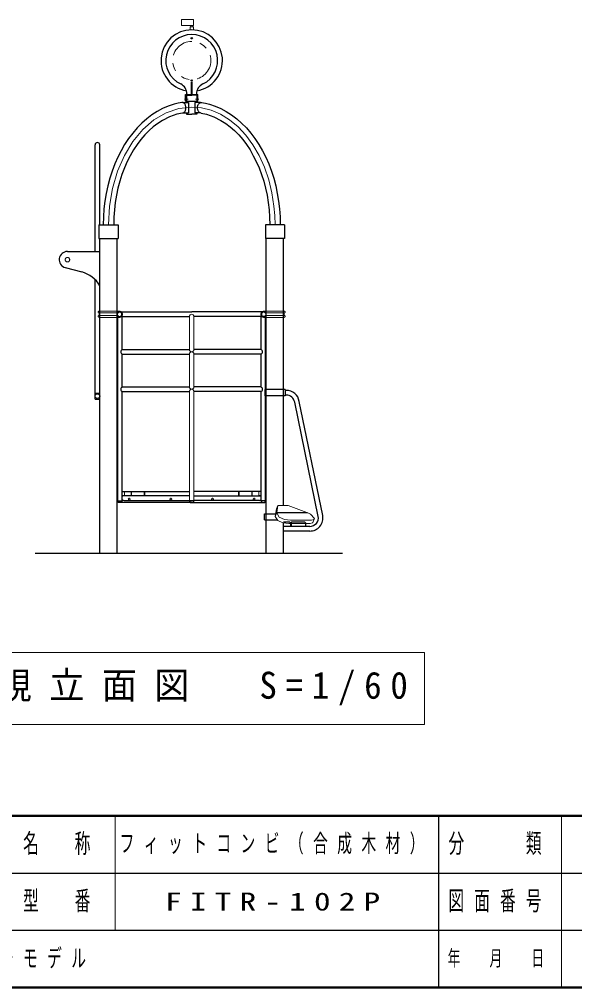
# Model space of a CAD drawing. Units: millimetres on the paper. Extents: x -365 to 0, y -26 to 257.
# Drawn here: x -181.2 to -113.4, y 0 to 118.3 of the extents above; entities that cross this region are included whole.
import ezdxf

# ---------------------------------------------------------------- set-up
doc = ezdxf.new("R2010")
doc.units = ezdxf.units.MM
for name, pattern in [('USER1', [4.5, 2.5, -2]), ('USER2', [6, 3, -1, 1, -1]), ('USER3', [8, 3, -1, 1, -1, 1, -1])]:
    doc.linetypes.add(name, pattern=pattern)
doc.layers.add('LY_1', color=7, linetype='Continuous', lineweight=13)
doc.styles.add('ＭＳ ゴシック', font='')
doc.styles.get('ＭＳ ゴシック').set_extended_font_data('MS Gothic')

msp = doc.modelspace()

# ---------------------------------------------------------------- linework, layer by layer
at = {"layer": 'LY_1'}
for p, q in [((-161.366, 117.577), (-161.366, 118.227)), ((-159.976, 118.277), (-161.316, 118.277)), ((-159.976, 117.527), (-161.316, 117.527)), ((-160.343, 116.995), (-160.343, 117.361)), ((-159.926, 117.361), (-160.343, 117.361)), ((-160.259, 117.361), (-160.259, 117.527)), ((-160.009, 117.361), (-160.009, 117.527)), ((-159.926, 117.577), (-159.926, 118.227)), ((-159.926, 116.995), (-159.926, 117.361)), ((-160.428, 81.971), (-160.428, 77.954)), ((-159.861, 81.971), (-159.861, 77.954)), ((-160.428, 73.371), (-160.428, 77.388)), ((-159.861, 73.371), (-159.861, 77.388)), ((-160.428, 72.804), (-160.428, 59.471)), ((-159.861, 72.804), (-159.861, 59.471)), ((-168.36, 60.088), (-168.36, 60.588)), ((-168.335, 60.088), (-168.335, 60.588)), ((-167.537, 60.088), (-167.537, 60.588)), ((-167.485, 60.088), (-167.485, 60.588)), ((-165.962, 60.088), (-165.962, 60.588)), ((-165.862, 60.088), (-165.862, 60.588)), ((-154.426, 60.088), (-154.426, 60.588)), ((-154.326, 60.088), (-154.326, 60.588)), ((-152.803, 60.088), (-152.803, 60.588)), ((-152.751, 60.088), (-152.751, 60.588)), ((-151.954, 60.088), (-151.954, 60.588)), ((-151.928, 60.088), (-151.928, 60.588)), ((-149.782, 58.483), (-149.949, 57.56)), ((-149.76, 57.981), (-149.945, 57.548)), ((-149.944, 57.59), (-149.76, 58.023)), ((-149.782, 58.483), (-149.605, 58.88)), ((-149.605, 58.88), (-149.76, 58.023)), ((-149.76, 58.023), (-146.077, 58.023)), ((-149.76, 57.981), (-145.946, 57.981)), ((-149.605, 58.88), (-148.382, 58.88)), ((-148.382, 58.88), (-146.072, 58.056)), ((-148.095, 57.106), (-145.503, 57.106)), ((-145.356, 56.82), (-145.171, 57.235)), ((-148.28, 56.692), (-145.688, 56.692)), ((-131.734, 40.938), (-188.534, 40.938)), ((-131.734, 32.138), (-131.734, 40.938)), ((-188.534, 32.138), (-131.734, 32.138)), ((-169.5, 21), (-169.5, 7)), ((-115, 21), (-115, 0))]:
    msp.add_line(p, q, dxfattribs=at)
at = {"layer": 'LY_1', "lineweight": 25}
for p, q in [((-160.172, 110.601), (-160.097, 110.601)), ((-160.172, 109.101), (-160.172, 110.601)), ((-160.097, 109.101), (-160.097, 110.601)), ((-160.877, 109.101), (-159.392, 109.101)), ((-160.877, 108.267), (-160.877, 109.101)), ((-160.77, 109.026), (-160.77, 108.109)), ((-160.77, 109.026), (-160.134, 109.026)), ((-160.718, 109.179), (-160.718, 109.101)), ((-159.498, 109.026), (-160.134, 109.026)), ((-159.551, 109.179), (-159.551, 109.101)), ((-159.498, 109.026), (-159.498, 108.109)), ((-159.392, 108.267), (-159.392, 109.101)), ((-161.22, 108.109), (-160.528, 108.109)), ((-160.877, 108.267), (-159.392, 108.267)), ((-160.528, 108.109), (-160.528, 106.859)), ((-159.048, 108.109), (-159.741, 108.109)), ((-159.741, 108.109), (-159.741, 106.859)), ((-161.174, 106.859), (-160.528, 106.859)), ((-160.77, 106.859), (-160.77, 106.692)), ((-160.77, 106.692), (-160.134, 106.692)), ((-159.498, 106.692), (-160.134, 106.692)), ((-159.095, 106.859), (-159.741, 106.859)), ((-159.498, 106.859), (-159.498, 106.692)), ((-171.936, 89.921), (-171.936, 102.946)), ((-171.369, 93.193), (-171.369, 102.946)), ((-171.466, 93.193), (-171.466, 91.526)), ((-171.466, 93.193), (-169.136, 93.193)), ((-169.136, 93.193), (-169.136, 91.526)), ((-151.133, 93.192), (-151.133, 91.526)), ((-148.803, 93.192), (-151.133, 93.192)), ((-148.803, 93.192), (-148.803, 91.526)), ((-171.466, 91.526), (-169.136, 91.526)), ((-171.369, 53.088), (-171.369, 91.526)), ((-169.253, 53.088), (-169.253, 91.526)), ((-148.803, 91.526), (-151.133, 91.526)), ((-151.036, 53.088), (-151.036, 91.526)), ((-148.919, 58.88), (-148.919, 91.526)), ((-175.311, 89.921), (-171.365, 89.921)), ((-175.57, 87.955), (-173.569, 87.419)), ((-171.936, 71.879), (-171.936, 86.48)), ((-169.177, 59.471), (-169.177, 82.021)), ((-168.978, 82.538), (-160.144, 82.538)), ((-168.978, 81.971), (-160.428, 81.971)), ((-168.61, 77.954), (-168.61, 81.971)), ((-151.311, 82.538), (-160.144, 82.538)), ((-151.311, 81.971), (-159.861, 81.971)), ((-151.678, 77.954), (-151.678, 81.971)), ((-151.112, 59.471), (-151.112, 82.021)), ((-168.61, 77.954), (-160.428, 77.954)), ((-168.61, 73.371), (-168.61, 77.388)), ((-168.61, 77.388), (-160.428, 77.388)), ((-151.678, 77.954), (-159.861, 77.954)), ((-151.678, 77.388), (-159.861, 77.388)), ((-151.678, 73.371), (-151.678, 77.388)), ((-168.607, 73.371), (-160.428, 73.371)), ((-151.682, 73.371), (-159.861, 73.371)), ((-171.936, 72.629), (-171.369, 72.629)), ((-168.61, 59.471), (-168.61, 72.804)), ((-168.607, 72.804), (-160.428, 72.804)), ((-151.682, 72.804), (-159.861, 72.804)), ((-151.678, 59.471), (-151.678, 72.804)), ((-151.228, 73.046), (-151.228, 72.296)), ((-148.728, 73.046), (-151.228, 73.046)), ((-148.728, 72.296), (-151.228, 72.296)), ((-148.728, 73.046), (-148.728, 72.296)), ((-148.572, 72.954), (-148.728, 72.954)), ((-148.572, 72.388), (-148.728, 72.388)), ((-171.936, 71.879), (-171.369, 71.879)), ((-144.692, 57.566), (-147.566, 71.516)), ((-144.134, 57.662), (-147.007, 71.612)), ((-168.61, 60.588), (-160.428, 60.588)), ((-151.678, 60.588), (-159.861, 60.588)), ((-169.177, 59.471), (-168.61, 59.471)), ((-168.693, 59.271), (-169.094, 59.271)), ((-160.144, 59.254), (-168.693, 59.254)), ((-160.428, 60.088), (-168.61, 60.088)), ((-168.402, 59.521), (-160.428, 59.521)), ((-159.861, 59.471), (-160.428, 59.471)), ((-160.345, 59.271), (-159.944, 59.271)), ((-160.144, 59.254), (-151.596, 59.254)), ((-159.861, 60.088), (-151.678, 60.088)), ((-151.886, 59.521), (-159.861, 59.521)), ((-151.112, 59.471), (-151.678, 59.471)), ((-151.596, 59.271), (-151.194, 59.271)), ((-151.25, 57.879), (-149.891, 57.879)), ((-151.25, 57.129), (-151.25, 57.879)), ((-151.25, 57.129), (-149.732, 57.129)), ((-148.141, 56.838), (-148.919, 56.838)), ((-148.091, 56.788), (-148.091, 56.388)), ((-148.008, 56.788), (-148.008, 56.388)), ((-146.308, 56.838), (-147.958, 56.838)), ((-146.258, 56.788), (-146.258, 56.388)), ((-148.919, 53.088), (-148.919, 56.739)), ((-145.727, 56.338), (-148.919, 56.338)), ((-145.727, 55.771), (-148.919, 55.771)), ((-179.239, 53.088), (-141.726, 53.088)), ((-130, 21), (-130, 0)), ((-182.5, 14), (-70, 14)), ((-237.5, 7), (0, 7))]:
    msp.add_line(p, q, dxfattribs=at)
at = {"layer": 'LY_1', "linetype": 'USER1'}
for p, q in [((-160.807, 108.267), (-160.807, 109.101)), ((-160.807, 109.026), (-159.462, 109.026)), ((-159.462, 108.267), (-159.462, 109.101))]:
    msp.add_line(p, q, dxfattribs=at)
at = {"layer": 'LY_1', "linetype": 'USER2'}
for p, q in [((-161.006, 108.517), (-160.574, 108.517)), ((-159.263, 108.517), (-159.695, 108.517))]:
    msp.add_line(p, q, dxfattribs=at)
at = {"layer": 'LY_1', "linetype": 'USER3'}
for p, q in [((-168.969, 82.629), (-171.444, 82.629)), ((-169.161, 82.413), (-171.444, 82.413)), ((-169.161, 82.096), (-171.444, 82.096)), ((-168.969, 81.879), (-171.444, 81.879)), ((-171.419, 82.413), (-171.419, 82.096)), ((-169.186, 82.415), (-169.186, 82.093)), ((-151.319, 82.629), (-148.844, 82.629)), ((-151.319, 81.879), (-148.844, 81.879)), ((-151.128, 82.413), (-148.844, 82.413)), ((-151.128, 82.096), (-148.844, 82.096)), ((-151.103, 82.415), (-151.103, 82.093)), ((-148.869, 82.413), (-148.869, 82.096))]:
    msp.add_line(p, q, dxfattribs=at)
at = {"layer": 'LY_1', "lineweight": 50}
for p, q in [((-365, 21), (0, 21)), ((-365, 0), (0, 0))]:
    msp.add_line(p, q, dxfattribs=at)
at = {"layer": 'LY_1', "lineweight": 25}
for points in [[(-161.309, 108.118), (-161.803, 108.027), (-162.29, 107.906), (-162.999, 107.672), (-163.687, 107.376), (-164.346, 107.025), (-165.006, 106.602), (-165.631, 106.127), (-166.219, 105.61), (-166.801, 105.019), (-167.343, 104.389), (-167.842, 103.727), (-168.326, 102.995), (-168.766, 102.235), (-169.163, 101.452), (-169.532, 100.611), (-169.857, 99.75), (-170.137, 98.874), (-170.382, 97.955), (-170.581, 97.025), (-170.735, 96.086), (-170.848, 95.126), (-170.915, 94.16), (-170.937, 93.193)], [(-161.275, 106.837), (-161.213, 106.847), (-161.153, 106.868), (-161.096, 106.901), (-161.042, 106.944), (-160.993, 106.998), (-160.949, 107.061), (-160.912, 107.132), (-160.882, 107.21), (-160.86, 107.292), (-160.847, 107.379), (-160.841, 107.467), (-160.845, 107.555), (-160.856, 107.642), (-160.877, 107.725), (-160.905, 107.804), (-160.94, 107.877), (-160.982, 107.942), (-161.03, 107.998), (-161.083, 108.044), (-161.14, 108.08), (-161.199, 108.103), (-161.261, 108.115), (-161.307, 108.117), (-161.353, 108.111)], [(-158.993, 106.837), (-159.054, 106.846), (-159.113, 106.867), (-159.169, 106.898), (-159.222, 106.94), (-159.271, 106.992), (-159.314, 107.053), (-159.351, 107.121), (-159.382, 107.196), (-159.404, 107.276), (-159.42, 107.36), (-159.427, 107.446), (-159.425, 107.532), (-159.416, 107.618), (-159.399, 107.7), (-159.374, 107.779), (-159.342, 107.852), (-159.303, 107.919), (-159.258, 107.977), (-159.208, 108.026), (-159.154, 108.066), (-159.097, 108.094), (-159.037, 108.111), (-158.976, 108.117), (-158.916, 108.111)], [(-158.959, 108.118), (-158.466, 108.027), (-157.979, 107.906), (-157.269, 107.672), (-156.582, 107.376), (-155.922, 107.025), (-155.263, 106.601), (-154.638, 106.127), (-154.049, 105.609), (-153.467, 105.019), (-152.926, 104.389), (-152.426, 103.726), (-151.942, 102.995), (-151.502, 102.235), (-151.106, 101.452), (-150.736, 100.61), (-150.412, 99.749), (-150.131, 98.873), (-149.887, 97.954), (-149.688, 97.024), (-149.534, 96.086), (-149.421, 95.125), (-149.354, 94.16), (-149.332, 93.192)], [(-161.275, 106.835), (-161.946, 106.682), (-162.848, 106.361), (-163.704, 105.927), (-164.282, 105.556), (-164.83, 105.14), (-165.346, 104.685), (-165.869, 104.154), (-166.355, 103.588), (-166.804, 102.992), (-167.247, 102.322), (-167.65, 101.626), (-168.013, 100.909), (-168.356, 100.128), (-168.657, 99.329), (-168.917, 98.516), (-169.146, 97.657), (-169.332, 96.787), (-169.476, 95.909), (-169.581, 95.007), (-169.644, 94.101), (-169.665, 93.193)], [(-158.994, 106.835), (-158.323, 106.682), (-157.42, 106.361), (-156.565, 105.927), (-155.987, 105.556), (-155.439, 105.14), (-154.923, 104.685), (-154.4, 104.154), (-153.913, 103.588), (-153.465, 102.992), (-153.021, 102.322), (-152.619, 101.626), (-152.256, 100.909), (-151.913, 100.128), (-151.612, 99.329), (-151.352, 98.516), (-151.123, 97.656), (-150.937, 96.786), (-150.793, 95.909), (-150.688, 95.007), (-150.625, 94.1), (-150.604, 93.192)]]:
    msp.add_lwpolyline(points, dxfattribs=at)
at = {"layer": 'LY_1', "linetype": 'USER2'}
for points in [[(-160.134, 107.57), (-161.725, 107.393), (-163.276, 106.867), (-164.75, 106.003), (-166.11, 104.825), (-167.323, 103.359), (-168.359, 101.644), (-169.193, 99.72), (-169.804, 97.636), (-170.176, 95.442), (-170.301, 93.193)], [(-160.134, 107.57), (-158.939, 107.471), (-157.761, 107.173), (-156.615, 106.682), (-155.519, 106.003), (-154.486, 105.147), (-153.532, 104.125), (-152.669, 102.952), (-151.909, 101.644), (-151.264, 100.218), (-150.742, 98.695), (-150.35, 97.095), (-150.093, 95.442), (-149.999, 94.32), (-149.968, 93.192)]]:
    msp.add_lwpolyline(points, dxfattribs=at)
at = {"layer": 'LY_1'}
for points in [[(-149.76, 57.981), (-149.456, 57.466), (-148.829, 57.176), (-148.095, 57.106)], [(-145.503, 57.106), (-145.213, 57.173), (-145.153, 57.293), (-145.631, 57.83), (-145.946, 57.981)], [(-149.945, 57.567), (-149.64, 57.051), (-149.014, 56.761), (-148.28, 56.692)], [(-145.688, 56.692), (-145.398, 56.758), (-145.356, 56.82)]]:
    msp.add_lwpolyline(points, dxfattribs=at)
at = {"layer": 'LY_1', "lineweight": 25}
for centre, radius in [((-160.134, 115.976), 0.0833), ((-160.134, 110.809), 0.0833), ((-171.653, 72.254), 0.283)]:
    msp.add_circle(centre, radius, dxfattribs=at)
at = {"layer": 'LY_1', "linetype": 'USER3'}
msp.add_circle((-160.134, 113.251), 2.333, dxfattribs=at)
at = {"layer": 'LY_1', "linetype": 'USER1'}
for centre, radius in [((-175.311, 88.921), 0.278), ((-167.769, 59.671), 0.108), ((-162.686, 59.671), 0.108), ((-157.603, 59.671), 0.108), ((-152.519, 59.671), 0.108)]:
    msp.add_circle(centre, radius, dxfattribs=at)
at = {"layer": 'LY_1'}
for centre, radius, start, end in [((-161.316, 118.227), 0.05, 90, 180), ((-161.316, 117.577), 0.05, 180, 270), ((-159.976, 118.227), 0.05, 0, 90), ((-159.976, 117.577), 0.05, 270, 0), ((-160.144, 81.971), 0.283, 0, 180), ((-160.144, 77.954), 0.283, 180, 0), ((-160.144, 77.388), 0.283, 0, 180), ((-160.144, 73.371), 0.283, 180, 0), ((-160.144, 72.804), 0.283, 0, 180), ((-146.077, 58.04), 0.0167, 270, 70.36048)]:
    msp.add_arc(centre, radius, start, end, dxfattribs=at)
at = {"layer": 'LY_1', "lineweight": 25}
for centre, radius, start, end in [((-160.134, 113.251), 3.75, 279.78751, 260.21362), ((-160.134, 113.251), 3.167, 295.20985, 244.79128), ((-162.051, 109.179), 1.333, 0, 64.79128), ((-158.218, 109.179), 1.333, 115.20985, 180), ((-171.653, 102.946), 0.283, 0, 180), ((-175.311, 88.921), 1, 90, 255), ((-174.518, 83.877), 3.667, 30.61685, 75), ((-168.969, 82.254), 0.283, 90, 270), ((-151.319, 82.254), 0.283, 270, 90), ((-168.492, 77.671), 0.307, 112.71283, 247.28717), ((-151.797, 77.671), 0.307, 292.71283, 67.28717), ((-168.492, 73.088), 0.307, 112.71283, 247.28717), ((-151.797, 73.088), 0.307, 292.71283, 67.28717), ((-148.601, 71.338), 1.617, 9.78241, 90), ((-148.601, 71.338), 1.05, 9.78241, 90), ((-168.894, 59.471), 0.283, 180, 224.90062), ((-168.894, 59.471), 0.283, 315.09938, 0), ((-168.402, 59.804), 0.283, 90, 137.23384), ((-168.402, 59.804), 0.283, 222.76616, 270), ((-160.144, 59.471), 0.283, 180, 224.90062), ((-160.144, 59.471), 0.283, 315.09938, 0), ((-151.886, 59.804), 0.283, 42.76616, 90), ((-151.886, 59.804), 0.283, 270, 317.23384), ((-151.395, 59.471), 0.283, 180, 224.90062), ((-151.395, 59.471), 0.283, 315.09938, 0), ((-148.141, 56.788), 0.05, 0, 90), ((-147.958, 56.788), 0.05, 90, 180), ((-146.308, 56.788), 0.05, 0, 90), ((-145.727, 57.388), 1.617, 270, 9.78241), ((-145.727, 57.388), 1.05, 270, 9.78241), ((-148.141, 56.388), 0.05, 270, 0), ((-147.958, 56.388), 0.05, 180, 270), ((-146.308, 56.388), 0.05, 270, 0)]:
    msp.add_arc(centre, radius, start, end, dxfattribs=at)
at = {"layer": 'LY_1', "linetype": 'USER3'}
for centre, radius, start, end in [((-171.444, 82.521), 0.108, 90, 270), ((-171.444, 81.988), 0.108, 90, 270), ((-169.161, 82.521), 0.108, 270, 90), ((-169.161, 81.988), 0.108, 270, 90), ((-168.969, 82.254), 0.375, 270, 90), ((-151.319, 82.254), 0.375, 90, 270), ((-151.128, 82.521), 0.108, 90, 270), ((-151.128, 81.988), 0.108, 90, 270), ((-148.844, 82.521), 0.108, 270, 90), ((-148.844, 81.988), 0.108, 270, 90)]:
    msp.add_arc(centre, radius, start, end, dxfattribs=at)
at = {"layer": 'LY_1', "linetype": 'USER1'}
for centre, start, end in [((-168.969, 82.254), 270, 90), ((-151.319, 82.254), 90, 270)]:
    msp.add_arc(centre, 0.283, start, end, dxfattribs=at)

# ---------------------------------------------------------------- texts
at = {"layer": 'LY_1', "style": 'ＭＳ ゴシック'}
for s, insert, char_height, attachment_point in [('\\T1.5;\\W0.95;C視立面図\u3000S=1/60', (-187.134, 36.538), 3.299, 4), ('\\T1.64;\\W0.6;名\u3000称', (-176, 17.5), 2.346, 5), ('\\T1.64;\\W0.6;フィットコンビ（合成木材）', (-149.75, 17.5), 2.199, 5), ('\\T1.64;\\W0.6;分\u3000\u3000類', (-122.5, 17.5), 2.346, 5), ('\\T1.64;\\W0.6;型\u3000番', (-176, 10.5), 2.346, 5), ('\\T1.64;\\W0.6;図面番号', (-122.5, 10.5), 2.346, 5), ('\\T1.5;\\W1.35;FITR-102P', (-149.75, 10.5), 2.199, 5), ('\\T1.64;\\W0.6;ストレッチモデル', (-195.5, 3.5), 2.199, 4), ('\\T1.64;\\W0.6;年\u3000月\u3000日', (-122.5, 3.5), 1.906, 5)]:
    msp.add_mtext(s, dxfattribs=dict(at, insert=insert, char_height=char_height, attachment_point=attachment_point))

doc.saveas('drawing.dxf')
